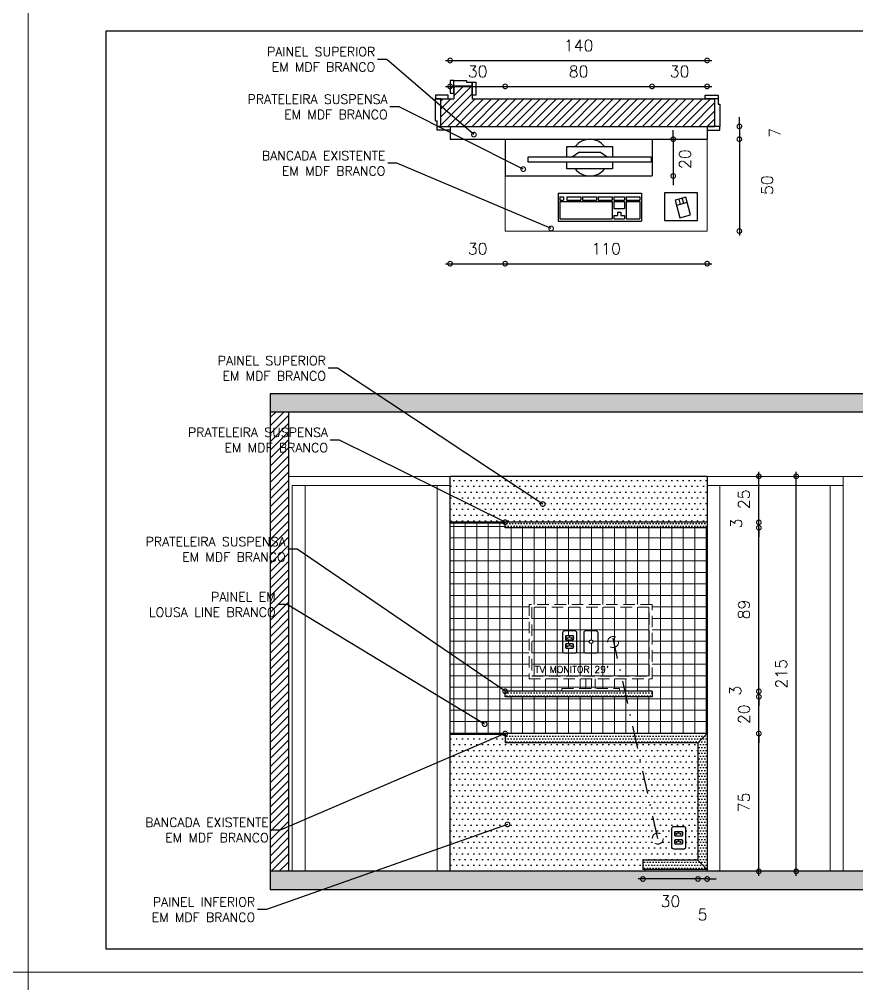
# Model space of a CAD drawing. Extents: x 126968 to 132038, y -1805 to 3860.
# Drawn here: x 129805 to 130262, y -1286 to -761 of the extents above; entities that cross this region are included whole.
import ezdxf

# ---------------------------------------------------------------- set-up
doc = ezdxf.new("R2010")
doc.units = 0
doc.header["$MEASUREMENT"] = 0
doc.header["$PDMODE"] = 3
doc.linetypes.add('DASHDOT', pattern=[1, 0.5, -0.25, 0, -0.25])
doc.linetypes.add('HIDDEN', pattern=[0.375, 0.25, -0.125])
doc.layers.get('0').update_dxf_attribs({"linetype": 'CONTINUOUS'})
doc.layers.get('Defpoints').update_dxf_attribs({"linetype": 'CONTINUOUS'})
for name, color, linetype, lineweight in [('COTA', 8, 'CONTINUOUS', 5), ('PENA 01 TR', 1, 'HIDDEN', 9), ('PENA 02', 2, 'CONTINUOUS', 9), ('PENA 03', 3, 'CONTINUOUS', 15), ('PENA 05', 5, 'CONTINUOUS', 25)]:
    doc.layers.add(name, color=color, linetype=linetype, lineweight=lineweight)
for name, color, linetype in [('PENA03', 3, 'CONTINUOUS'), ('PENA04', 4, 'CONTINUOUS'), ('PENA06', 6, 'CONTINUOUS')]:
    doc.layers.add(name, color=color, linetype=linetype)
doc.styles.get("Standard").update_dxf_attribs({"font": 'romans.shx'})
doc.dimstyles.new('cota 25-5', dxfattribs={"dimscale": 25, "dimtxt": 0.2, "dimasz": 0.2, "dimexe": 0.1, "dimexo": 0.1, "dimgap": 0.05, "dimtad": 1, "dimdec": 1, "dimlfac": 0.2, "dimrnd": 0.2, "dimzin": 12, "dimdsep": 46, "dimtxsty": 'Standard', "dimblk": 'DOTSMALL', "dimcen": 0.5, "dimdle": 0.1, "dimclrd": 1, "dimclre": 1, "dimclrt": 2, "dimadec": 0, "dimazin": 0, "dimtfac": 1, "dimtdec": 1, "dimtix": 1, "dimtmove": 2, "dimatfit": 3, "dimldrblk": 'DOTSMALL', "dimfxl": 1, "dimtvp": 0.5, "dimtolj": 1, "dimtzin": 0, "dimarcsym": 0})
doc.dimstyles.new('COTAS_1_25', dxfattribs={"dimscale": 25, "dimtxt": 0.25, "dimasz": 0.2, "dimexe": 0.1, "dimexo": 0.2, "dimgap": 0.2, "dimtad": 1, "dimdsep": 46, "dimtxsty": 'Standard', "dimblk1": 'DOTSMALL', "dimblk2": 'DOTSMALL', "dimsah": 1, "dimcen": 0.1, "dimdle": 0.1, "dimse1": 1, "dimse2": 1, "dimclrt": 2, "dimadec": 0, "dimazin": 0, "dimtfac": 1, "dimtmove": 2, "dimatfit": 3, "dimldrblk": 'DOTSMALL', "dimfxl": 1, "dimtolj": 1, "dimtzin": 0, "dimarcsym": 0})
pattern_1 = [(0, (89948.3493, -6200.0578), (0.78125, 1.5625), [0, -1.5625])]
pattern_2 = [(0, (89948.3493, -6200.058), (0, 6.25), []), (90, (89948.3493, -6200.058), (-6.25, 4e-16), [])]
pattern_3 = [(45, (89948.3493, -6200.0578), (-2.2097087, 2.2097087), [])]

# ---------------------------------------------------------------- blocks, each defined once
blk = doc.blocks.new('_DOTSMALL')
at = {"color": 0, "linetype": 'ByBlock', "const_width": 0.5}
blk.add_lwpolyline([(-0.0625, 0, 1), (0.0625, 0, 1)], format="xyb", close=True, dxfattribs=at)
blk = doc.blocks.new('*D219')
at = {"layer": 'COTA', "color": 0, "lineweight": -2, "transparency": 16777216}
blk.add_line((130208.25, -1227.76), (130208.25, -1147.76), dxfattribs=at)
at = {"layer": 'Defpoints', "color": 0, "transparency": 16777216}
for p in [(130180.09, -1150.26), (130208.25, -1150.26), (130180.09, -1225.26)]:
    blk.add_point(p, dxfattribs=at)
at = {"layer": 'COTA', "color": 0, "lineweight": -2, "transparency": 16777216, "xscale": 5, "yscale": 5, "zscale": 5}
for p, rotation in [((130208.25, -1150.26), 90), ((130208.25, -1225.26), 270)]:
    blk.add_blockref('_DOTSMALL', p, dxfattribs=dict(at, rotation=rotation))
at = {"layer": 'COTA', "color": 2, "transparency": 16777216, "insert": (130200.12, -1187.76), "char_height": 6.25, "attachment_point": 5, "rotation": 90}
blk.add_mtext('\\A1;75', dxfattribs=at)
blk = doc.blocks.new('*D220')
at = {"layer": 'COTA', "color": 0, "lineweight": -2, "transparency": 16777216}
for p, q in [((130208.25, -1130.26), (130208.25, -1125.26)), ((130208.25, -1150.26), (130208.25, -1130.26)), ((130208.25, -1150.26), (130208.25, -1155.26))]:
    blk.add_line(p, q, dxfattribs=at)
at = {"layer": 'Defpoints', "color": 0, "transparency": 16777216}
for p in [(130150.09, -1130.26), (130208.25, -1130.26), (130180.09, -1150.26)]:
    blk.add_point(p, dxfattribs=at)
at = {"layer": 'COTA', "color": 0, "lineweight": -2, "transparency": 16777216, "xscale": 5, "yscale": 5, "zscale": 5}
for p, rotation in [((130208.25, -1130.26), 270), ((130208.25, -1150.26), 90)]:
    blk.add_blockref('_DOTSMALL', p, dxfattribs=dict(at, rotation=rotation))
at = {"layer": 'COTA', "color": 2, "transparency": 16777216, "insert": (130200.18, -1139.77), "char_height": 6.25, "attachment_point": 5, "rotation": 90}
blk.add_mtext('\\A1;20', dxfattribs=at)
blk = doc.blocks.new('*D221')
at = {"layer": 'COTA', "color": 0, "lineweight": -2, "transparency": 16777216}
for p, q in [((130208.25, -1127.26), (130208.25, -1122.26)), ((130208.25, -1130.26), (130208.25, -1127.26)), ((130208.25, -1130.26), (130208.25, -1135.26))]:
    blk.add_line(p, q, dxfattribs=at)
at = {"layer": 'Defpoints', "color": 0, "transparency": 16777216}
for p in [(130150.09, -1127.26), (130208.25, -1127.26), (130150.09, -1130.26)]:
    blk.add_point(p, dxfattribs=at)
at = {"layer": 'COTA', "color": 0, "lineweight": -2, "transparency": 16777216, "xscale": 5, "yscale": 5, "zscale": 5}
for p, rotation in [((130208.25, -1127.26), 270), ((130208.25, -1130.26), 90)]:
    blk.add_blockref('_DOTSMALL', p, dxfattribs=dict(at, rotation=rotation))
at = {"layer": 'COTA', "color": 2, "transparency": 16777216, "insert": (130195.44, -1126.97), "char_height": 6.25, "attachment_point": 5, "rotation": 90}
blk.add_mtext('\\A1;3', dxfattribs=at)
blk = doc.blocks.new('*D222')
at = {"layer": 'COTA', "color": 0, "lineweight": -2, "transparency": 16777216}
blk.add_line((130208.25, -1129.76), (130208.25, -1035.76), dxfattribs=at)
at = {"layer": 'Defpoints', "color": 0, "transparency": 16777216}
for p in [(130180.09, -1038.26), (130208.25, -1038.26), (130150.09, -1127.26)]:
    blk.add_point(p, dxfattribs=at)
at = {"layer": 'COTA', "color": 0, "lineweight": -2, "transparency": 16777216, "xscale": 5, "yscale": 5, "zscale": 5}
for p, rotation in [((130208.25, -1038.26), 90), ((130208.25, -1127.26), 270)]:
    blk.add_blockref('_DOTSMALL', p, dxfattribs=dict(at, rotation=rotation))
at = {"layer": 'COTA', "color": 2, "transparency": 16777216, "insert": (130200.12, -1082.76), "char_height": 6.25, "attachment_point": 5, "rotation": 90}
blk.add_mtext('\\A1;89', dxfattribs=at)
blk = doc.blocks.new('*D223')
at = {"layer": 'COTA', "color": 0, "lineweight": -2, "transparency": 16777216}
for p, q in [((130208.25, -1035.26), (130208.25, -1030.26)), ((130208.25, -1038.26), (130208.25, -1035.26)), ((130208.25, -1038.26), (130208.25, -1043.26))]:
    blk.add_line(p, q, dxfattribs=at)
at = {"layer": 'Defpoints', "color": 0, "transparency": 16777216}
for p in [(130180.09, -1035.26), (130180.09, -1038.26), (130208.25, -1035.26)]:
    blk.add_point(p, dxfattribs=at)
at = {"layer": 'COTA', "color": 0, "lineweight": -2, "transparency": 16777216, "xscale": 5, "yscale": 5, "zscale": 5}
for p, rotation in [((130208.25, -1035.26), 270), ((130208.25, -1038.26), 90)]:
    blk.add_blockref('_DOTSMALL', p, dxfattribs=dict(at, rotation=rotation))
at = {"layer": 'COTA', "color": 2, "transparency": 16777216, "insert": (130195.91, -1035.92), "char_height": 6.25, "attachment_point": 5, "rotation": 90}
blk.add_mtext('\\A1;3', dxfattribs=at)
blk = doc.blocks.new('*D224')
at = {"layer": 'COTA', "color": 0, "lineweight": -2, "transparency": 16777216}
blk.add_line((130208.25, -1037.76), (130208.25, -1007.76), dxfattribs=at)
at = {"layer": 'Defpoints', "color": 0, "transparency": 16777216}
for p in [(130180.09, -1010.26), (130208.25, -1010.26), (130180.09, -1035.26)]:
    blk.add_point(p, dxfattribs=at)
at = {"layer": 'COTA', "color": 0, "lineweight": -2, "transparency": 16777216, "xscale": 5, "yscale": 5, "zscale": 5}
for p, rotation in [((130208.25, -1010.26), 90), ((130208.25, -1035.26), 270)]:
    blk.add_blockref('_DOTSMALL', p, dxfattribs=dict(at, rotation=rotation))
at = {"layer": 'COTA', "color": 2, "transparency": 16777216, "insert": (130200.12, -1022.76), "char_height": 6.25, "attachment_point": 5, "rotation": 90}
blk.add_mtext('\\A1;25', dxfattribs=at)
blk = doc.blocks.new('*D225')
at = {"layer": 'COTA', "color": 0, "lineweight": -2, "transparency": 16777216}
blk.add_line((130228.62, -1227.76), (130228.62, -1007.76), dxfattribs=at)
at = {"layer": 'Defpoints', "color": 0, "transparency": 16777216}
for p in [(130180.09, -1010.26), (130228.62, -1010.26), (130180.09, -1225.26)]:
    blk.add_point(p, dxfattribs=at)
at = {"layer": 'COTA', "color": 0, "lineweight": -2, "transparency": 16777216, "xscale": 5, "yscale": 5, "zscale": 5}
for p, rotation in [((130228.62, -1010.26), 90), ((130228.62, -1225.26), 270)]:
    blk.add_blockref('_DOTSMALL', p, dxfattribs=dict(at, rotation=rotation))
at = {"layer": 'COTA', "color": 2, "transparency": 16777216, "insert": (130220.5, -1117.76), "char_height": 6.25, "attachment_point": 5, "rotation": 90}
blk.add_mtext('\\A1;215', dxfattribs=at)
blk = doc.blocks.new('*D226')
at = {"layer": 'COTA', "color": 0, "lineweight": -2, "transparency": 16777216}
blk.add_line((130037.59, -783.87), (130182.59, -783.87), dxfattribs=at)
at = {"layer": 'Defpoints', "color": 0, "transparency": 16777216}
for p in [(130180.09, -783.87), (130040.09, -819.74), (130180.09, -819.74)]:
    blk.add_point(p, dxfattribs=at)
at = {"layer": 'COTA', "color": 0, "lineweight": -2, "transparency": 16777216, "xscale": 5, "yscale": 5, "zscale": 5, "rotation": 180}
blk.add_blockref('_DOTSMALL', (130040.09, -783.87), dxfattribs=at)
at = {"layer": 'COTA', "color": 0, "lineweight": -2, "transparency": 16777216, "xscale": 5, "yscale": 5, "zscale": 5}
blk.add_blockref('_DOTSMALL', (130180.09, -783.87), dxfattribs=at)
at = {"layer": 'COTA', "color": 2, "transparency": 16777216, "insert": (130110.09, -775.74), "char_height": 6.25, "attachment_point": 5}
blk.add_mtext('\\A1;140', dxfattribs=at)
blk = doc.blocks.new('*D227')
at = {"layer": 'COTA', "color": 0, "lineweight": -2, "transparency": 16777216}
for p, q in [((130197.64, -819.74), (130197.64, -814.74)), ((130197.64, -819.74), (130197.64, -826.74)), ((130197.64, -826.74), (130197.64, -831.74))]:
    blk.add_line(p, q, dxfattribs=at)
at = {"layer": 'Defpoints', "color": 0, "transparency": 16777216}
for p in [(130180.09, -819.74), (130180.09, -826.74), (130197.64, -826.74)]:
    blk.add_point(p, dxfattribs=at)
at = {"layer": 'COTA', "color": 0, "lineweight": -2, "transparency": 16777216, "xscale": 5, "yscale": 5, "zscale": 5}
for p, rotation in [((130197.64, -819.74), 270), ((130197.64, -826.74), 90)]:
    blk.add_blockref('_DOTSMALL', p, dxfattribs=dict(at, rotation=rotation))
at = {"layer": 'COTA', "color": 2, "transparency": 16777216, "insert": (130217.01, -823.24), "char_height": 6.25, "attachment_point": 5, "rotation": 90}
blk.add_mtext('\\A1;7', dxfattribs=at)
blk = doc.blocks.new('*D228')
at = {"layer": 'COTA', "color": 0, "lineweight": -2, "transparency": 16777216}
blk.add_line((130197.64, -824.24), (130197.64, -879.24), dxfattribs=at)
at = {"layer": 'Defpoints', "color": 0, "transparency": 16777216}
for p in [(130180.09, -826.74), (130180.09, -876.74), (130197.64, -876.74)]:
    blk.add_point(p, dxfattribs=at)
at = {"layer": 'COTA', "color": 0, "lineweight": -2, "transparency": 16777216, "xscale": 5, "yscale": 5, "zscale": 5}
for p, rotation in [((130197.64, -826.74), 90), ((130197.64, -876.74), 270)]:
    blk.add_blockref('_DOTSMALL', p, dxfattribs=dict(at, rotation=rotation))
at = {"layer": 'COTA', "color": 2, "transparency": 16777216, "insert": (130212.78, -851.74), "char_height": 6.25, "attachment_point": 5, "rotation": 90}
blk.add_mtext('\\A1;50', dxfattribs=at)
blk = doc.blocks.new('*D229')
at = {"layer": 'COTA', "color": 0, "lineweight": -2, "transparency": 16777216}
for p, q in [((130161.63, -826.74), (130161.63, -821.74)), ((130161.63, -826.74), (130161.63, -846.74)), ((130161.63, -846.74), (130161.63, -851.74))]:
    blk.add_line(p, q, dxfattribs=at)
at = {"layer": 'Defpoints', "color": 0, "transparency": 16777216}
for p in [(130150.09, -826.74), (130150.09, -846.74), (130161.63, -846.74)]:
    blk.add_point(p, dxfattribs=at)
at = {"layer": 'COTA', "color": 0, "lineweight": -2, "transparency": 16777216, "xscale": 5, "yscale": 5, "zscale": 5}
for p, rotation in [((130161.63, -826.74), 270), ((130161.63, -846.74), 90)]:
    blk.add_blockref('_DOTSMALL', p, dxfattribs=dict(at, rotation=rotation))
at = {"layer": 'COTA', "color": 2, "transparency": 16777216, "insert": (130168.05, -837.58), "char_height": 6.25, "attachment_point": 5, "rotation": 90}
blk.add_mtext('\\A1;20', dxfattribs=at)
blk = doc.blocks.new('*D230')
at = {"layer": 'COTA', "color": 0, "lineweight": -2, "transparency": 16777216}
blk.add_line((130037.59, -798), (130072.59, -798), dxfattribs=at)
at = {"layer": 'Defpoints', "color": 0, "transparency": 16777216}
for p in [(130070.09, -798), (130040.09, -826.74), (130070.09, -826.74)]:
    blk.add_point(p, dxfattribs=at)
at = {"layer": 'COTA', "color": 0, "lineweight": -2, "transparency": 16777216, "xscale": 5, "yscale": 5, "zscale": 5, "rotation": 180}
blk.add_blockref('_DOTSMALL', (130040.09, -798), dxfattribs=at)
at = {"layer": 'COTA', "color": 0, "lineweight": -2, "transparency": 16777216, "xscale": 5, "yscale": 5, "zscale": 5}
blk.add_blockref('_DOTSMALL', (130070.09, -798), dxfattribs=at)
at = {"layer": 'COTA', "color": 2, "transparency": 16777216, "insert": (130055.09, -789.88), "char_height": 6.25, "attachment_point": 5}
blk.add_mtext('\\A1;30', dxfattribs=at)
blk = doc.blocks.new('*D231')
at = {"layer": 'COTA', "color": 0, "lineweight": -2, "transparency": 16777216}
blk.add_line((130067.59, -798), (130152.59, -798), dxfattribs=at)
at = {"layer": 'Defpoints', "color": 0, "transparency": 16777216}
for p in [(130150.09, -798), (130070.09, -826.74), (130150.09, -826.74)]:
    blk.add_point(p, dxfattribs=at)
at = {"layer": 'COTA', "color": 0, "lineweight": -2, "transparency": 16777216, "xscale": 5, "yscale": 5, "zscale": 5, "rotation": 180}
blk.add_blockref('_DOTSMALL', (130070.09, -798), dxfattribs=at)
at = {"layer": 'COTA', "color": 0, "lineweight": -2, "transparency": 16777216, "xscale": 5, "yscale": 5, "zscale": 5}
blk.add_blockref('_DOTSMALL', (130150.09, -798), dxfattribs=at)
at = {"layer": 'COTA', "color": 2, "transparency": 16777216, "insert": (130110.09, -789.88), "char_height": 6.25, "attachment_point": 5}
blk.add_mtext('\\A1;80', dxfattribs=at)
blk = doc.blocks.new('*D232')
at = {"layer": 'COTA', "color": 0, "lineweight": -2, "transparency": 16777216}
blk.add_line((130147.59, -798), (130182.59, -798), dxfattribs=at)
at = {"layer": 'Defpoints', "color": 0, "transparency": 16777216}
for p in [(130180.09, -798), (130150.09, -826.74), (130180.09, -826.74)]:
    blk.add_point(p, dxfattribs=at)
at = {"layer": 'COTA', "color": 0, "lineweight": -2, "transparency": 16777216, "xscale": 5, "yscale": 5, "zscale": 5, "rotation": 180}
blk.add_blockref('_DOTSMALL', (130150.09, -798), dxfattribs=at)
at = {"layer": 'COTA', "color": 0, "lineweight": -2, "transparency": 16777216, "xscale": 5, "yscale": 5, "zscale": 5}
blk.add_blockref('_DOTSMALL', (130180.09, -798), dxfattribs=at)
at = {"layer": 'COTA', "color": 2, "transparency": 16777216, "insert": (130165.09, -789.88), "char_height": 6.25, "attachment_point": 5}
blk.add_mtext('\\A1;30', dxfattribs=at)
blk = doc.blocks.new('*D233')
at = {"layer": 'COTA', "color": 0, "lineweight": -2, "transparency": 16777216}
blk.add_line((130037.59, -894.49), (130072.59, -894.49), dxfattribs=at)
at = {"layer": 'Defpoints', "color": 0, "transparency": 16777216}
for p in [(130040.09, -826.74), (130070.09, -826.74), (130070.09, -894.49)]:
    blk.add_point(p, dxfattribs=at)
at = {"layer": 'COTA', "color": 0, "lineweight": -2, "transparency": 16777216, "xscale": 5, "yscale": 5, "zscale": 5, "rotation": 180}
blk.add_blockref('_DOTSMALL', (130040.09, -894.49), dxfattribs=at)
at = {"layer": 'COTA', "color": 0, "lineweight": -2, "transparency": 16777216, "xscale": 5, "yscale": 5, "zscale": 5}
blk.add_blockref('_DOTSMALL', (130070.09, -894.49), dxfattribs=at)
at = {"layer": 'COTA', "color": 2, "transparency": 16777216, "insert": (130055.09, -886.36), "char_height": 6.25, "attachment_point": 5}
blk.add_mtext('\\A1;30', dxfattribs=at)
blk = doc.blocks.new('*D234')
at = {"layer": 'COTA', "color": 0, "lineweight": -2, "transparency": 16777216}
blk.add_line((130067.59, -894.49), (130182.59, -894.49), dxfattribs=at)
at = {"layer": 'Defpoints', "color": 0, "transparency": 16777216}
for p in [(130070.09, -826.74), (130180.09, -876.74), (130180.09, -894.49)]:
    blk.add_point(p, dxfattribs=at)
at = {"layer": 'COTA', "color": 0, "lineweight": -2, "transparency": 16777216, "xscale": 5, "yscale": 5, "zscale": 5, "rotation": 180}
blk.add_blockref('_DOTSMALL', (130070.09, -894.49), dxfattribs=at)
at = {"layer": 'COTA', "color": 0, "lineweight": -2, "transparency": 16777216, "xscale": 5, "yscale": 5, "zscale": 5}
blk.add_blockref('_DOTSMALL', (130180.09, -894.49), dxfattribs=at)
at = {"layer": 'COTA', "color": 2, "transparency": 16777216, "insert": (130125.09, -886.36), "char_height": 6.25, "attachment_point": 5}
blk.add_mtext('\\A1;110', dxfattribs=at)
blk = doc.blocks.new('*D235')
at = {"layer": 'COTA', "color": 0, "lineweight": -2, "transparency": 16777216}
for p, q in [((130175.09, -1229.45), (130170.09, -1229.45)), ((130180.09, -1229.45), (130175.09, -1229.45)), ((130180.09, -1229.45), (130185.09, -1229.45))]:
    blk.add_line(p, q, dxfattribs=at)
at = {"layer": 'Defpoints', "color": 0, "transparency": 16777216}
for p in [(130175.09, -1219.26), (130180.09, -1224.26), (130175.09, -1229.45)]:
    blk.add_point(p, dxfattribs=at)
at = {"layer": 'COTA', "color": 0, "lineweight": -2, "transparency": 16777216, "xscale": 5, "yscale": 5, "zscale": 5}
blk.add_blockref('_DOTSMALL', (130175.09, -1229.45), dxfattribs=at)
at = {"layer": 'COTA', "color": 0, "lineweight": -2, "transparency": 16777216, "xscale": 5, "yscale": 5, "zscale": 5, "rotation": 180}
blk.add_blockref('_DOTSMALL', (130180.09, -1229.45), dxfattribs=at)
at = {"layer": 'COTA', "color": 2, "transparency": 16777216, "insert": (130177.59, -1248.82), "char_height": 6.25, "attachment_point": 5}
blk.add_mtext('\\A1;5', dxfattribs=at)
blk = doc.blocks.new('*D236')
at = {"layer": 'COTA', "color": 0, "lineweight": -2, "transparency": 16777216}
blk.add_line((130177.59, -1229.45), (130142.59, -1229.45), dxfattribs=at)
at = {"layer": 'Defpoints', "color": 0, "transparency": 16777216}
for p in [(130175.09, -1219.26), (130145.09, -1224.26), (130145.09, -1229.45)]:
    blk.add_point(p, dxfattribs=at)
at = {"layer": 'COTA', "color": 0, "lineweight": -2, "transparency": 16777216, "xscale": 5, "yscale": 5, "zscale": 5, "rotation": 180}
blk.add_blockref('_DOTSMALL', (130145.09, -1229.45), dxfattribs=at)
at = {"layer": 'COTA', "color": 0, "lineweight": -2, "transparency": 16777216, "xscale": 5, "yscale": 5, "zscale": 5}
blk.add_blockref('_DOTSMALL', (130175.09, -1229.45), dxfattribs=at)
at = {"layer": 'COTA', "color": 2, "transparency": 16777216, "insert": (130160.09, -1241.56), "char_height": 6.25, "attachment_point": 5}
blk.add_mtext('\\A1;30', dxfattribs=at)

msp = doc.modelspace()

# ---------------------------------------------------------------- hatches: boundary and pattern name
at = {"layer": 'PENA 02', "linetype": 'Continuous'}
h = msp.add_hatch(dxfattribs=at)
h.set_pattern_fill('NET', color=256, scale=50)
h.set_pattern_definition(pattern_2)
h.paths.add_polyline_path([(130180.091, -1038.264), (130070.091, -1038.264), (130070.091, -1035.764), (130040.091, -1035.764), (130040.091, -1150.264), (130070.091, -1150.264), (130140.454, -1150.264), (130135.991, -1130.264), (130070.091, -1130.264), (130070.091, -1127.264), (130101.026, -1127.264), (130101.026, -1125.764), (130114.091, -1125.764), (130114.091, -1120.524), (130083.091, -1120.524), (130083.091, -1080.024), (130150.091, -1080.024), (130150.091, -1120.524), (130133.818, -1120.524), (130135.322, -1127.264), (130150.091, -1127.264), (130150.091, -1130.264), (130135.991, -1130.264), (130140.454, -1150.264), (130180.091, -1150.264)])
h = msp.add_hatch(dxfattribs=at)
h.set_pattern_fill('NET', color=256, scale=50)
h.set_pattern_definition(pattern_2)
h.paths.add_polyline_path([(130129.956, -1103.218, -0.5257291), (130125.884, -1100.416, -1), (130131.884, -1100.416, -0.3108487), (130129.956, -1103.218), (130133.483, -1119.024), (130148.591, -1119.024), (130148.591, -1081.524), (130084.591, -1081.524), (130084.591, -1119.024), (130133.483, -1119.024)])
h.paths.add_polyline_path([(130101.329, -1095.446, -0.4142136), (130102.329, -1094.446), (130108.129, -1094.446, -0.4142136), (130109.129, -1095.446), (130109.129, -1105.386, -0.4142136), (130108.129, -1106.386), (130102.329, -1106.386, -0.4142136), (130101.329, -1105.386)], flags=16)
h.paths.add_polyline_path([(130102.864, -1103.231), (130102.864, -1102.021, -0.4142136), (130103.364, -1101.521), (130106.874, -1101.521, -0.4142136), (130107.374, -1102.021), (130107.374, -1103.231, -0.4142136), (130106.874, -1103.731), (130103.364, -1103.731, -0.4142136)], flags=0)
h.paths.add_polyline_path([(130104.239, -1102.765, -1), (130103.739, -1102.765, -1)], flags=0)
h.paths.add_polyline_path([(130102.864, -1098.811), (130102.864, -1097.601, -0.4142136), (130103.364, -1097.101), (130106.874, -1097.101, -0.4142136), (130107.374, -1097.601), (130107.374, -1098.811, -0.4142136), (130106.874, -1099.311), (130103.364, -1099.311, -0.4142136)], flags=0)
h.paths.add_polyline_path([(130105.369, -1102.21, -1), (130104.869, -1102.21, -1)], flags=0)
h.paths.add_polyline_path([(130103.739, -1098.345, -1), (130104.239, -1098.345, -1)], flags=0)
h.paths.add_polyline_path([(130106.498, -1102.765, -1), (130105.998, -1102.765, -1)], flags=0)
h.paths.add_polyline_path([(130104.869, -1097.79, -1), (130105.369, -1097.79, -1)], flags=0)
h.paths.add_polyline_path([(130106.498, -1098.345, -1), (130105.998, -1098.345, -1)], flags=0)
h.paths.add_polyline_path([(130112.896, -1095.446, -0.4142136), (130113.896, -1094.446), (130119.696, -1094.446, -0.4142136), (130120.696, -1095.446), (130120.696, -1105.386, -0.4142136), (130119.696, -1106.386), (130113.896, -1106.386, -0.4142136), (130112.896, -1105.386)], flags=16)
h.paths.add_polyline_path([(130115.892, -1100.321, -1), (130117.892, -1100.321, -1)], flags=0)
h.paths.add_polyline_path([(130085.374, -1118.372), (130133.321, -1118.372), (130133.321, -1111.676), (130085.374, -1111.676)], flags=24)
h = msp.add_hatch(dxfattribs=at)
h.set_pattern_fill('NET', color=256, scale=50)
h.set_pattern_definition(pattern_2)
h.paths.add_polyline_path([(130109.129, -1095.446, 0.4142136), (130108.129, -1094.446), (130102.329, -1094.446, 0.4142136), (130101.329, -1095.446), (130101.329, -1105.386, 0.4142136), (130102.329, -1106.386), (130108.129, -1106.386, 0.4142136), (130109.129, -1105.386)])
h.paths.add_polyline_path([(130103.364, -1099.311, -0.4142136), (130102.864, -1098.811), (130102.864, -1097.601, -0.4142136), (130103.364, -1097.101), (130106.874, -1097.101, -0.4142136), (130107.374, -1097.601), (130107.374, -1098.811, -0.4142136), (130106.874, -1099.311)], flags=16)
h.paths.add_polyline_path([(130103.739, -1098.345, -1), (130104.239, -1098.345, -1)], flags=0)
h.paths.add_polyline_path([(130104.869, -1097.79, -1), (130105.369, -1097.79, -1)], flags=0)
h.paths.add_polyline_path([(130106.874, -1101.521, -0.4142136), (130107.374, -1102.021), (130107.374, -1103.231, -0.4142136), (130106.874, -1103.731), (130103.364, -1103.731, -0.4142136), (130102.864, -1103.231), (130102.864, -1102.021, -0.4142136), (130103.364, -1101.521)], flags=16)
h.paths.add_polyline_path([(130106.498, -1098.345, -1), (130105.998, -1098.345, -1)], flags=0)
h.paths.add_polyline_path([(130105.369, -1102.21, -1), (130104.869, -1102.21, -1)], flags=0)
h.paths.add_polyline_path([(130104.239, -1102.765, -1), (130103.739, -1102.765, -1)], flags=0)
h.paths.add_polyline_path([(130106.498, -1102.765, -1), (130105.998, -1102.765, -1)], flags=0)
h = msp.add_hatch(dxfattribs=at)
h.set_pattern_fill('NET', color=256, scale=50)
h.set_pattern_definition(pattern_2)
h.paths.add_polyline_path([(130120.696, -1095.446, 0.4142136), (130119.696, -1094.446), (130113.896, -1094.446, 0.4142136), (130112.896, -1095.446), (130112.896, -1105.386, 0.4142136), (130113.896, -1106.386), (130119.696, -1106.386, 0.4142136), (130120.696, -1105.386)])
h.paths.add_polyline_path([(130115.892, -1100.321, -1), (130117.892, -1100.321, -1)], flags=16)
h = msp.add_hatch(dxfattribs=at)
h.set_pattern_fill('NET', color=256, scale=50)
h.set_pattern_definition(pattern_2)
h.paths.add_polyline_path([(130125.884, -1100.416, 1), (130131.884, -1100.416, 1)])
h = msp.add_hatch(dxfattribs=at)
h.set_pattern_fill('NET', color=256, scale=50)
h.set_pattern_definition(pattern_2)
h.paths.add_polyline_path([(130119.091, -1120.524), (130114.091, -1120.524), (130114.091, -1125.764), (130119.091, -1125.764)])
h.paths.add_polyline_path([(130133.818, -1120.524), (130119.091, -1120.524), (130119.091, -1125.764), (130132.269, -1125.764), (130132.269, -1127.264), (130135.322, -1127.264)])
at = {"layer": 'PENA03', "linetype": 'Continuous'}
h = msp.add_hatch(dxfattribs=at)
h.set_pattern_fill('DOTS', color=256, scale=50)
h.set_pattern_definition([(0, (89948.3493, -6200.0578), (1.5625, 3.125), [0, -3.125])])
h.paths.add_polyline_path([(130141.57, -1155.264), (130070.091, -1155.264), (130070.091, -1150.764), (130040.091, -1150.764), (130040.091, -1225.264), (130146.091, -1225.264), (130146.091, -1224.264), (130145.091, -1224.264), (130145.091, -1219.264), (130175.091, -1219.264), (130175.091, -1155.264), (130141.57, -1155.264), (130152.556, -1204.492, -0.4800854), (130156.209, -1207.42, -1), (130150.209, -1207.42, -0.3512734), (130152.556, -1204.492)])
h.paths.add_polyline_path([(130160.725, -1202.043, -0.4142136), (130161.725, -1201.043), (130167.525, -1201.043, -0.4142136), (130168.525, -1202.043), (130168.525, -1211.983, -0.4142136), (130167.525, -1212.983), (130161.725, -1212.983, -0.4142136), (130160.725, -1211.983)], flags=16)
h.paths.add_polyline_path([(130162.26, -1204.198, -0.4142136), (130162.76, -1203.698), (130166.27, -1203.698, -0.4142136), (130166.77, -1204.198), (130166.77, -1205.408, -0.4142136), (130166.27, -1205.908), (130162.76, -1205.908, -0.4142136), (130162.26, -1205.408)], flags=0)
h.paths.add_polyline_path([(130162.26, -1208.618, -0.4142136), (130162.76, -1208.118), (130166.27, -1208.118, -0.4142136), (130166.77, -1208.618), (130166.77, -1209.828, -0.4142136), (130166.27, -1210.328), (130162.76, -1210.328, -0.4142136), (130162.26, -1209.828)], flags=0)
h.paths.add_polyline_path([(130163.636, -1204.942, -1), (130163.136, -1204.942, -1)], flags=0)
h.paths.add_polyline_path([(130163.636, -1209.362, -1), (130163.136, -1209.362, -1)], flags=0)
h.paths.add_polyline_path([(130164.765, -1204.387, -1), (130164.265, -1204.387, -1)], flags=0)
h.paths.add_polyline_path([(130164.765, -1208.807, -1), (130164.265, -1208.807, -1)], flags=0)
h.paths.add_polyline_path([(130165.895, -1204.942, -1), (130165.395, -1204.942, -1)], flags=0)
h.paths.add_polyline_path([(130165.895, -1209.362, -1), (130165.395, -1209.362, -1)], flags=0)
h.paths.add_polyline_path([(130180.091, -1010.264), (130040.091, -1010.264), (130040.091, -1035.264), (130070.091, -1035.264), (130180.091, -1035.264)])
at = {"layer": 'PENA04'}
h = msp.add_hatch(dxfattribs=at)
h.set_pattern_fill('DOTS', color=256, scale=25)
h.set_pattern_definition([(0, (89948.3493, -6203.0578), (0.78125, 1.5625), [0, -1.5625])])
h.paths.add_polyline_path([(130180.091, -1035.264), (130070.091, -1035.264), (130070.091, -1038.264), (130180.091, -1038.264)])
h = msp.add_hatch(dxfattribs=at)
h.set_pattern_fill('DOTS', color=256, scale=25)
h.set_pattern_definition(pattern_1)
h.paths.add_polyline_path([(130150.091, -1127.264), (130135.322, -1127.264), (130135.991, -1130.264), (130150.091, -1130.264)])
h.paths.add_polyline_path([(130135.322, -1127.264), (130070.091, -1127.264), (130070.091, -1130.264), (130135.991, -1130.264)])
h = msp.add_hatch(dxfattribs=at)
h.set_pattern_fill('DOTS', color=256, scale=25)
h.set_pattern_definition(pattern_1)
h.paths.add_polyline_path([(130180.091, -1150.264), (130140.454, -1150.264), (130141.57, -1155.264), (130175.091, -1155.264), (130175.091, -1219.264), (130145.091, -1219.264), (130145.091, -1224.264), (130180.091, -1224.264)])
h.paths.add_polyline_path([(130140.454, -1150.264), (130070.091, -1150.264), (130070.091, -1155.264), (130141.57, -1155.264)])
at = {"layer": 'PENA06'}
h = msp.add_hatch(dxfattribs=at)
h.set_pattern_fill('ANSI31', color=256, scale=25)
h.set_pattern_definition(pattern_3)
h.paths.add_polyline_path([(130184.091, -804.739), (130179.091, -804.739), (130052.091, -804.739), (130052.091, -797.739), (130042.091, -797.739), (130042.091, -801.739), (130042.091, -804.739), (130035.091, -804.739), (130035.091, -819.739), (130040.091, -819.739), (130184.091, -819.739)])
h = msp.add_hatch(dxfattribs=at)
h.set_pattern_fill('AR-CONC', color=256, scale=2.5)
h.set_pattern_definition([(50, (89948.35, -6200.058), (17.9315046, -1.5688034), [1.875, -20.625]), (355, (89948.35, -6200.058), (-3.468783, 18.804803), [1.5, -16.5]), (100.451444, (89949.844, -6200.189), (14.462721, 17.236), [1.593505, -17.528553]), (46.1842, (89948.35, -6195.058), (26.681033, -4.137982), [2.8125, -30.9375]), (96.635635, (89950.573, -6195.403), (23.366549, 24.352965), [2.390259, -26.292844]), (351.184164, (89948.35, -6195.058), (23.366549, 24.352965), [2.25, -24.75]), (21, (89950.85, -6196.308), (14.9226763, -10.065472), [1.875, -20.625]), (326, (89950.85, -6196.308), (6.082883, 18.128751), [1.5, -16.5]), (71.451445, (89952.093, -6197.147), (21.0055594, 8.063279), [1.593505, -17.528553]), (37.5, (89948.3493, -6200.058), (0.3039964, 8.3223463), [0, -16.3, 0, -16.75, 0, -16.5625]), (7.5, (89948.349, -6200.058), (6.5767384, 9.8602928), [0, -9.55, 0, -15.925, 0, -6.3125]), (327.5, (89942.774, -6200.058), (13.3455609, -0.5638718), [0, -6.25, 0, -19.5, 0, -25.875]), (317.5, (89940.274, -6200.058), (14.5796542, 2.5026246), [0, -8.125, 0, -12.95, 0, -18.375])])
h.paths.add_polyline_path([(130312.091, -1225.264), (129942.091, -1225.264), (129942.091, -1235.264), (130312.091, -1235.264)])
h.paths.add_polyline_path([(130312.091, -965.264), (129942.091, -965.264), (129942.091, -975.264), (130292.091, -975.264), (130292.091, -1005.264), (130312.091, -1005.264)])
h = msp.add_hatch(dxfattribs=at)
h.set_pattern_fill('ANSI31', color=256, scale=25)
h.set_pattern_definition(pattern_3)
h.paths.add_polyline_path([(130312.091, -1115.264), (130292.091, -1115.264), (130292.091, -1225.264), (130312.091, -1225.264)])
h.paths.add_polyline_path([(129952.091, -975.264), (129942.091, -975.264), (129942.091, -1225.264), (129952.091, -1225.264)])
h.paths.add_polyline_path([(129887.571, -998.399), (129974.832, -998.399), (129974.832, -982.566), (129887.571, -982.566)], flags=9)
h.paths.add_polyline_path([(129864.517, -1057.89), (129951.779, -1057.89), (129951.779, -1042.057), (129864.517, -1042.057)], flags=9)
h.paths.add_polyline_path([(129866.398, -1087.954), (129946.279, -1087.954), (129946.279, -1072.121), (129866.398, -1072.121)], flags=9)

# ---------------------------------------------------------------- linework, layer by layer
for p, q in [((130098.923, -856.164), (130098.923, -871.414)), ((130098.923, -856.164), (130144.423, -856.164)), ((130099.873, -858.014), (130099.873, -859.914)), ((130099.873, -858.014), (130101.773, -858.014)), ((130099.873, -859.914), (130101.773, -859.914)), ((130099.873, -860.664), (130128.373, -860.664)), ((130099.873, -860.664), (130099.873, -870.164)), ((130101.773, -858.014), (130101.773, -859.914)), ((130103.673, -858.014), (130103.673, -859.914)), ((130103.673, -858.014), (130111.273, -858.014)), ((130103.673, -859.914), (130111.273, -859.914)), ((130111.273, -858.014), (130111.273, -859.914)), ((130112.273, -858.014), (130112.273, -859.914)), ((130112.273, -858.014), (130119.873, -858.014)), ((130112.273, -859.914), (130119.873, -859.914)), ((130119.873, -858.014), (130119.873, -859.914)), ((130120.773, -858.014), (130120.773, -859.914)), ((130120.773, -858.014), (130128.373, -858.014)), ((130120.773, -859.914), (130128.373, -859.914)), ((130128.373, -858.014), (130128.373, -859.914)), ((130128.373, -860.664), (130128.373, -870.164)), ((130129.323, -858.014), (130129.323, -859.914)), ((130129.323, -858.014), (130135.023, -858.014)), ((130129.323, -859.914), (130135.023, -859.914)), ((130129.323, -860.664), (130129.323, -864.464)), ((130129.323, -860.664), (130135.023, -860.664)), ((130135.023, -858.014), (130135.023, -859.914)), ((130135.023, -860.664), (130135.023, -864.464)), ((130135.973, -858.014), (130135.973, -859.914)), ((130135.973, -858.014), (130143.473, -858.014)), ((130135.973, -859.914), (130143.473, -859.914)), ((130135.973, -860.664), (130143.473, -860.664)), ((130135.973, -860.664), (130135.973, -870.164)), ((130143.473, -858.014), (130143.473, -859.914)), ((130143.473, -860.664), (130143.473, -870.164)), ((130144.423, -856.164), (130144.423, -871.414)), ((130174.875, -855.923), (130156.875, -855.923)), ((130156.875, -855.923), (130156.875, -870.923)), ((130168.478, -858.317), (130162.683, -859.87)), ((130162.683, -859.87), (130165.271, -869.529)), ((130164.615, -859.352), (130165.391, -862.25)), ((130167.323, -861.732), (130166.546, -858.835)), ((130171.066, -867.976), (130168.478, -858.317)), ((130174.875, -870.923), (130174.875, -855.923)), ((130129.323, -864.464), (130135.023, -864.464)), ((130169.255, -861.215), (130163.459, -862.768)), ((130098.923, -871.414), (130144.423, -871.414)), ((130099.873, -870.164), (130128.373, -870.164)), ((130129.323, -868.264), (130129.323, -870.164)), ((130129.323, -868.264), (130131.223, -868.264)), ((130129.323, -870.164), (130135.023, -870.164)), ((130131.223, -866.364), (130133.123, -866.364)), ((130131.223, -866.364), (130131.223, -868.264)), ((130133.123, -866.364), (130133.123, -868.264)), ((130133.123, -868.264), (130135.023, -868.264)), ((130135.023, -868.264), (130135.023, -870.164)), ((130135.973, -870.164), (130143.473, -870.164)), ((130156.875, -870.923), (130174.875, -870.923)), ((130165.271, -869.529), (130171.066, -867.976)), ((130103.364, -1097.101), (130102.864, -1098.206)), ((130106.874, -1097.101), (130107.374, -1098.206)), ((130102.864, -1098.206), (130103.364, -1099.311)), ((130103.364, -1101.521), (130102.864, -1102.626)), ((130107.374, -1098.206), (130106.874, -1099.311)), ((130106.874, -1101.521), (130107.374, -1102.626)), ((130102.864, -1102.626), (130103.364, -1103.731)), ((130107.374, -1102.626), (130106.874, -1103.731)), ((130162.76, -1203.698), (130162.26, -1204.803)), ((130162.26, -1204.803), (130162.76, -1205.908)), ((130166.27, -1203.698), (130166.77, -1204.803)), ((130166.77, -1204.803), (130166.27, -1205.908)), ((130162.76, -1208.118), (130162.26, -1209.223)), ((130162.26, -1209.223), (130162.76, -1210.328)), ((130166.27, -1208.118), (130166.77, -1209.223)), ((130166.77, -1209.223), (130166.27, -1210.328))]:
    msp.add_line(p, q)
at = {"linetype": 'DASHDOT', "ltscale": 25}
msp.add_line((130153.209, -1207.42), (130128.884, -1098.416), dxfattribs=at)
for points in [[(130103.58, -836.282), (130103.58, -830.782), (130128.58, -830.782), (130128.58, -836.282)], [(130106.58, -836.282), (130110.196, -833.782), (130121.963, -833.782), (130125.58, -836.282)], [(130128.58, -839.282), (130128.58, -842.782), (130103.58, -842.782), (130103.58, -839.282)]]:
    msp.add_lwpolyline(points)
msp.add_lwpolyline([(130082.523, -839.282), (130082.523, -836.282), (130149.523, -836.282), (130149.523, -839.282)], close=True)
for points in [[(130102.329, -1106.386), (130108.129, -1106.386, 0.4142136), (130109.129, -1105.386), (130109.129, -1095.446, 0.4142136), (130108.129, -1094.446), (130102.329, -1094.446, 0.4142136), (130101.329, -1095.446), (130101.329, -1105.386, 0.4142136)], [(130103.364, -1099.311), (130106.874, -1099.311, 0.4142136), (130107.374, -1098.811), (130107.374, -1097.601, 0.4142136), (130106.874, -1097.101), (130103.364, -1097.101, 0.4142136), (130102.864, -1097.601), (130102.864, -1098.811, 0.4142136)], [(130113.896, -1106.386), (130119.696, -1106.386, 0.4142136), (130120.696, -1105.386), (130120.696, -1095.446, 0.4142136), (130119.696, -1094.446), (130113.896, -1094.446, 0.4142136), (130112.896, -1095.446), (130112.896, -1105.386, 0.4142136)], [(130103.364, -1103.731), (130106.874, -1103.731, 0.4142136), (130107.374, -1103.231), (130107.374, -1102.021, 0.4142136), (130106.874, -1101.521), (130103.364, -1101.521, 0.4142136), (130102.864, -1102.021), (130102.864, -1103.231, 0.4142136)], [(130161.725, -1212.983), (130167.525, -1212.983, 0.4142136), (130168.525, -1211.983), (130168.525, -1202.043, 0.4142136), (130167.525, -1201.043), (130161.725, -1201.043, 0.4142136), (130160.725, -1202.043), (130160.725, -1211.983, 0.4142136)], [(130162.76, -1205.908), (130166.27, -1205.908, 0.4142136), (130166.77, -1205.408), (130166.77, -1204.198, 0.4142136), (130166.27, -1203.698), (130162.76, -1203.698, 0.4142136), (130162.26, -1204.198), (130162.26, -1205.408, 0.4142136)], [(130162.76, -1210.328), (130166.27, -1210.328, 0.4142136), (130166.77, -1209.828), (130166.77, -1208.618, 0.4142136), (130166.27, -1208.118), (130162.76, -1208.118, 0.4142136), (130162.26, -1208.618), (130162.26, -1209.828, 0.4142136)]]:
    msp.add_lwpolyline(points, format="xyb", close=True)
for centre, radius in [((130103.989, -1098.345), 0.25), ((130105.119, -1097.79), 0.25), ((130105.119, -1102.21), 0.25), ((130106.248, -1098.345), 0.25), ((130116.892, -1100.321), 1), ((130103.989, -1102.765), 0.25), ((130106.248, -1102.765), 0.25), ((130163.386, -1204.942), 0.25), ((130164.515, -1204.387), 0.25), ((130165.645, -1204.942), 0.25), ((130163.386, -1209.362), 0.25), ((130164.515, -1208.807), 0.25), ((130165.645, -1209.362), 0.25)]:
    msp.add_circle(centre, radius)
for start, end in [(36.8699, 143.1301), (216.8699, 323.1301)]:
    msp.add_arc((130116.242, -836.782), 10, start, end)
at = {"layer": 'PENA 01 TR', "ltscale": 25}
for p, q in [((130114.091, -1120.524), (130114.091, -1125.764)), ((130119.091, -1120.524), (130119.091, -1125.764)), ((130101.026, -1125.764), (130132.269, -1125.764)), ((130101.026, -1127.264), (130101.026, -1125.764)), ((130101.026, -1127.264), (130132.269, -1127.264)), ((130132.269, -1127.264), (130132.269, -1125.764))]:
    msp.add_line(p, q, dxfattribs=at)
for points in [[(130083.091, -1120.524), (130150.091, -1120.524), (130150.091, -1080.024), (130083.091, -1080.024)], [(130084.591, -1119.024), (130148.591, -1119.024), (130148.591, -1081.524), (130084.591, -1081.524)]]:
    msp.add_lwpolyline(points, close=True, dxfattribs=at)
for centre in [(130128.884, -1100.416), (130153.209, -1207.42)]:
    msp.add_circle(centre, 3, dxfattribs=at)
at = {"layer": 'PENA 02', "linetype": 'Continuous'}
for p, q in [((130180.091, -826.739), (130180.091, -876.739)), ((130070.091, -846.739), (130070.091, -876.739)), ((130070.091, -876.739), (130180.091, -876.739)), ((130040.091, -1010.264), (129952.091, -1010.264)), ((130180.091, -1010.264), (130292.091, -1010.264)), ((130254.091, -1010.264), (130254.091, -1225.264)), ((130040.091, -1015.264), (129954.091, -1015.264)), ((129954.091, -1225.264), (129954.091, -1015.264)), ((129961.091, -1225.264), (129961.091, -1015.264)), ((130033.091, -1225.264), (130033.091, -1015.264)), ((130254.091, -1015.264), (130180.091, -1015.264)), ((130187.091, -1015.264), (130187.091, -1225.264)), ((130247.091, -1015.264), (130247.091, -1225.264))]:
    msp.add_line(p, q, dxfattribs=at)
at = {"layer": 'PENA 03'}
for points in [[(129067.743, -1280.203), (129810.243, -1280.203), (129810.243, -755.203), (129067.743, -755.203)], [(129810.243, -1280.203), (130552.743, -1280.203), (130552.743, -755.203), (129810.243, -755.203)], [(129067.743, -1805.203), (129810.243, -1805.203), (129810.243, -1280.203), (129067.743, -1280.203)], [(129810.243, -1805.203), (130552.743, -1805.203), (130552.743, -1280.203), (129810.243, -1280.203)]]:
    msp.add_lwpolyline(points, close=True, dxfattribs=at)
at = {"layer": 'PENA 05'}
msp.add_line((129852.743, -767.703), (130512.537, -767.703), dxfattribs=at)
msp.add_lwpolyline([(129852.743, -767.703), (130540.243, -767.703), (130540.243, -1267.703), (129852.743, -1267.703)], close=True, dxfattribs=at)
at = {"layer": 'PENA03', "linetype": 'Continuous'}
for p, q in [((130042.091, -794.739), (130049.091, -794.739)), ((130042.091, -797.739), (130042.091, -794.739)), ((130049.091, -794.739), (130049.091, -795.739)), ((130049.091, -795.739), (130052.091, -795.739)), ((130052.091, -795.739), (130052.091, -797.739)), ((130032.091, -816.739), (130032.091, -804.739)), ((130035.091, -804.739), (130032.091, -804.739)), ((130032.091, -816.739), (130033.091, -816.739)), ((130033.091, -819.739), (130033.091, -816.739)), ((130035.091, -819.739), (130033.091, -819.739)), ((130070.091, -826.739), (130070.091, -846.739)), ((130150.091, -826.739), (130150.091, -846.739)), ((130070.091, -846.739), (130150.091, -846.739)), ((130180.091, -1010.264), (130040.091, -1010.264)), ((130040.091, -1225.264), (130040.091, -1010.264)), ((130180.091, -1010.264), (130180.091, -1150.264)), ((130070.091, -1035.264), (130040.091, -1035.264)), ((130070.091, -1035.764), (130040.091, -1035.764)), ((130070.091, -1150.264), (130040.091, -1150.264)), ((130070.091, -1150.764), (130040.091, -1150.764))]:
    msp.add_line(p, q, dxfattribs=at)
for points in [[(130042.091, -794.739), (130040.091, -794.739), (130040.091, -801.739), (130042.091, -801.739)], [(130052.091, -795.739), (130054.091, -795.739), (130054.091, -802.739), (130052.091, -802.739)], [(130032.091, -804.739), (130039.091, -804.739), (130039.091, -802.739), (130032.091, -802.739)], [(130033.091, -819.739), (130040.091, -819.739), (130040.091, -821.739), (130033.091, -821.739)]]:
    msp.add_lwpolyline(points, close=True, dxfattribs=at)
at = {"layer": 'PENA04'}
for p, q in [((130186.091, -804.739), (130184.091, -804.739)), ((130186.091, -804.739), (130186.091, -807.739)), ((130186.091, -807.739), (130187.091, -807.739)), ((130187.091, -807.739), (130187.091, -819.739)), ((130040.091, -819.739), (130040.091, -826.739)), ((130180.091, -819.739), (130180.091, -826.739)), ((130187.091, -819.739), (130184.091, -819.739)), ((130040.091, -826.739), (130180.091, -826.739)), ((130180.091, -1035.264), (130070.091, -1035.264)), ((130070.091, -1038.264), (130070.091, -1035.264)), ((130180.091, -1038.264), (130070.091, -1038.264)), ((130150.091, -1127.264), (130070.091, -1127.264)), ((130070.091, -1130.264), (130070.091, -1127.264)), ((130150.091, -1127.264), (130150.091, -1130.264)), ((130150.091, -1130.264), (130070.091, -1130.264)), ((130070.091, -1150.264), (130070.091, -1155.264)), ((130180.091, -1150.264), (130070.091, -1150.264)), ((130175.091, -1155.264), (130180.091, -1150.264)), ((130180.091, -1150.264), (130180.091, -1225.264)), ((130175.091, -1155.264), (130070.091, -1155.264)), ((130175.091, -1155.264), (130175.091, -1219.264)), ((130145.091, -1219.264), (130145.091, -1224.264)), ((130175.091, -1219.264), (130145.091, -1219.264)), ((130175.091, -1219.264), (130180.091, -1224.264)), ((130180.091, -1224.264), (130145.091, -1224.264)), ((130146.091, -1224.264), (130146.091, -1225.264))]:
    msp.add_line(p, q, dxfattribs=at)
for points in [[(130186.091, -804.739), (130179.091, -804.739), (130179.091, -802.739), (130186.091, -802.739)], [(130187.091, -819.739), (130180.091, -819.739), (130180.091, -821.739), (130187.091, -821.739)]]:
    msp.add_lwpolyline(points, close=True, dxfattribs=at)
at = {"layer": 'PENA06'}
for p, q in [((130042.091, -797.739), (130042.091, -804.739)), ((130042.091, -797.739), (130052.091, -797.739)), ((130042.091, -797.739), (130042.091, -804.739)), ((130052.091, -797.739), (130052.091, -804.739)), ((130035.091, -804.739), (130042.091, -804.739)), ((130052.091, -804.739), (130184.091, -804.739)), ((130184.091, -804.739), (130184.091, -819.739)), ((130035.091, -819.739), (130184.091, -819.739)), ((129942.091, -965.264), (129942.091, -1235.264)), ((130312.091, -965.264), (129942.091, -965.264)), ((130292.091, -975.264), (129942.091, -975.264)), ((129952.091, -975.264), (129952.091, -1225.264)), ((130312.091, -1225.264), (129942.091, -1225.264)), ((130312.091, -1235.264), (129942.091, -1235.264))]:
    msp.add_line(p, q, dxfattribs=at)
at = {"layer": 'PENA06', "linetype": 'Continuous'}
msp.add_line((130035.091, -819.739), (130035.091, -804.739), dxfattribs=at)

# ---------------------------------------------------------------- texts
at = {"color": 2, "ltscale": 2, "char_height": 5, "attachment_point": 6}
for s, insert in [('PAINEL SUPERIOR\\PEM MDF BRANCO', (129999.293, -783.27)), ('PRATELEIRA SUSPENSA\\PEM MDF BRANCO', (130006.067, -809.125)), ('BANCADA EXISTENTE\\PEM MDF BRANCO', (130004.854, -839.863)), ('PAINEL SUPERIOR\\PEM MDF BRANCO', (129972.462, -951.42)), ('PRATELEIRA SUSPENSA\\PEM MDF BRANCO', (129973.582, -990.483)), ('PRATELEIRA SUSPENSA \\PEM MDF BRANCO', (129950.529, -1049.973)), ('PAINEL EM\\P LOUSA LINE BRANCO', (129945.029, -1080.037)), ('BANCADA EXISTENTE\\PEM MDF BRANCO', (129941.292, -1202.808)), ('PAINEL INFERIOR\\PEM MDF BRANCO', (129933.901, -1246.145))]:
    msp.add_mtext(s, dxfattribs=dict(at, insert=insert))
at = {"layer": 'PENA 01 TR', "ltscale": 25, "flags": 2}
msp.add_attdef("TV MONITOR 29'", (130086.312, -1117.256), '', height=3.75, dxfattribs=at)

# ---------------------------------------------------------------- dimensions: what is measured, and where the dimension line sits
at = {"layer": 'COTA'}
for base, p1, p2, picture, middle in [((130180.091, -783.869), (130040.091, -819.739), (130180.091, -819.739), '*D226', (130110.091, -775.744)), ((130070.091, -798.005), (130040.091, -826.739), (130070.091, -826.739), '*D230', (130055.091, -789.88)), ((130150.091, -798.005), (130070.091, -826.739), (130150.091, -826.739), '*D231', (130110.091, -789.88)), ((130180.091, -798.005), (130150.091, -826.739), (130180.091, -826.739), '*D232', (130165.091, -789.88)), ((130070.091, -894.486), (130040.091, -826.739), (130070.091, -826.739), '*D233', (130055.091, -886.361)), ((130180.091, -894.486), (130070.091, -826.739), (130180.091, -876.739), '*D234', (130125.091, -886.361)), ((130175.091, -1229.448), (130180.091, -1224.264), (130175.091, -1219.264), '*D235', (130177.591, -1248.823))]:
    dim = msp.add_linear_dim(base=base, p1=p1, p2=p2, dimstyle='COTAS_1_25', dxfattribs=at)
    dim.commit()
    dim.dimension.update_dxf_attribs({"geometry": picture, "text_midpoint": middle})
for base, p1, p2, picture, middle in [((130197.64, -826.739), (130180.091, -819.739), (130180.091, -826.739), '*D227', (130217.015, -823.239)), ((130208.25, -1010.264), (130180.091, -1035.264), (130180.091, -1010.264), '*D224', (130200.125, -1022.764)), ((130228.625, -1010.264), (130180.091, -1225.264), (130180.091, -1010.264), '*D225', (130220.5, -1117.764)), ((130208.25, -1038.264), (130150.091, -1127.264), (130180.091, -1038.264), '*D222', (130200.125, -1082.764)), ((130208.25, -1150.264), (130180.091, -1225.264), (130180.091, -1150.264), '*D219', (130200.125, -1187.764))]:
    dim = msp.add_linear_dim(base=base, p1=p1, p2=p2, angle=90, dimstyle='COTAS_1_25', dxfattribs=at)
    dim.commit()
    dim.dimension.update_dxf_attribs({"geometry": picture, "text_midpoint": middle})
for base, p1, p2, picture, middle in [((130161.632, -846.739), (130150.091, -826.739), (130150.091, -846.739), '*D229', (130168.054, -837.58)), ((130197.64, -876.739), (130180.091, -826.739), (130180.091, -876.739), '*D228', (130212.777, -851.739)), ((130208.25, -1035.264), (130180.091, -1038.264), (130180.091, -1035.264), '*D223', (130195.915, -1035.924)), ((130208.25, -1127.264), (130150.091, -1130.264), (130150.091, -1127.264), '*D221', (130195.44, -1126.965)), ((130208.25, -1130.264), (130180.091, -1150.264), (130150.091, -1130.264), '*D220', (130200.184, -1139.768))]:
    dim = msp.add_linear_dim(base=base, p1=p1, p2=p2, angle=90, dimstyle='COTAS_1_25', dxfattribs=at)
    dim.commit()
    dim.dimension.update_dxf_attribs({"geometry": picture, "text_midpoint": middle, "dimtype": 160})
dim = msp.add_linear_dim(base=(130145.091, -1229.448), p1=(130175.091, -1219.264), p2=(130145.091, -1224.264), dimstyle='COTAS_1_25', dxfattribs=at)
dim.commit()
dim.dimension.update_dxf_attribs({"geometry": '*D236', "text_midpoint": (130160.091, -1241.563), "dimtype": 160})

# ---------------------------------------------------------------- leaders
at = {"ltscale": 2, "annotation_type": 0, "has_hookline": 1, "hookline_direction": 1}
for points, text_width in [([(130053.063, -824.246), (130005.543, -783.27), (130000.543, -783.27)], 65), ([(130079.91, -843.034), (130012.317, -809.125), (130007.317, -809.125)], 84.762), ([(130095.123, -875.338), (130011.104, -839.863), (130006.104, -839.863)], 74.524), ([(130090.579, -1025.37), (129978.712, -951.42), (129973.712, -951.42)], 65), ([(130070.091, -1035.264), (129979.832, -990.483), (129974.832, -990.483)], 84.762), ([(130070.091, -1127.264), (129956.779, -1049.973), (129951.779, -1049.973)], 84.762), ([(130058.904, -1145.161), (129951.279, -1080.037), (129946.279, -1080.037)], 83.333), ([(130070.091, -1150.264), (129947.542, -1202.808), (129942.542, -1202.808)], 74.524), ([(130071.336, -1199.73), (129940.151, -1246.145), (129935.151, -1246.145)], 63.333)]:
    msp.add_leader(points, dimstyle='cota 25-5', override={"dimgap": 0.05, "dimtad": 0}, dxfattribs=dict(at, text_width=text_width))

doc.saveas('drawing.dxf')
